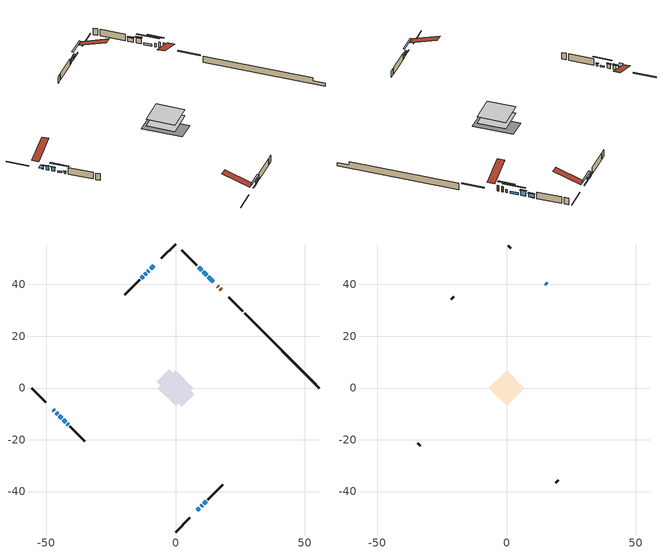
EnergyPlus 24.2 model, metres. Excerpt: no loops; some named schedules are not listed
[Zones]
conditioned space
 floor adiabatic (AdiabaticFloorConstruction): -6.77,0 0,6.77 6.77,0 0,-6.77 z1.37
 floor foundation (Slab1 construction): -7.23,2.43 -2.43,7.23 7.23,-2.43 2.43,-7.23 z-1.02
 wall outside (RimJoist1 construction): 0,-55.62 5.42,-50.2 / -55.62,0 -50.2,-5.42 / 0,55.62 -5.42,50.2 / 26.06,29.56 20.64,34.98 z1.37:1.67
 wall outside (AdiabaticWallConstruction 1): 17.59,38.03 17.24,38.38 / 16.59,39.03 16.24,39.38 z1.37:3.4
 wall outside (AdiabaticWallConstruction): -47.15,-8.47 -46.77,-8.85 z1.37:2.59; -46.12,-9.5 -45.47,-10.15 / -44.81,-10.81 -44.02,-11.6 / 10.15,45.47 8.89,46.73 z1.37:2.84; 14.55,41.07 12.68,42.94 / -41.78,-13.84 -41.49,-14.13 z1.37:2.08; -8.47,47.15 -9.62,46 / 8.47,-47.15 9.26,-46.36 / -43.37,-12.25 -42.43,-13.19 z1.37:1.88; 12.02,43.59 10.8,44.82 z1.37:3.4; -10.28,45.34 -10.67,44.95 / -12.52,43.1 -13.14,42.48 / 9.92,-45.7 10.31,-45.31 / 10.97,-44.65 11.8,-43.82 z1.37:2.39; -11.33,44.29 -11.87,43.75 z1.37:2.34
 wall outside (Wall1 construction): 12.45,-43.17 18.32,-37.29 / -40.83,-14.79 -34.96,-20.66 / -13.79,41.83 -19.66,35.95 / 8.23,47.39 2.36,53.26 z1.37:3.81
 wall foundation (FoundationWall1 construction): 26.72,28.9,-1.02 26.72,28.9,1.37 52.73,2.89,1.37 52.73,2.89,0.16 55.62,0,0.16 55.62,0,-1.02
 window (WindowConstruction 10): -47.15,-8.47 -46.77,-8.85 z1.37:2.59
 window (WindowConstruction 8): -46.11,-9.5 -45.47,-10.15 z1.37:2.84
 window (WindowConstruction 9): -44.81,-10.81 -44.02,-11.6 z1.37:2.84
 window (WindowConstruction 11): 14.55,41.07 12.68,42.94 z1.37:2.08
 window (WindowConstruction 12): -8.47,47.15 -9.62,46 z1.37:1.88
 window (WindowConstruction 13): 8.47,-47.15 9.26,-46.36 z1.37:1.88
 window (WindowConstruction 14): -43.37,-12.25 -42.43,-13.19 z1.37:1.88
 window (WindowConstruction): 12.02,43.59 10.8,44.82 z1.37:3.4
 window (WindowConstruction 1): 10.15,45.47 8.89,46.73 z1.37:2.84
 window (WindowConstruction 2): -10.28,45.34 -10.67,44.95 z1.37:2.38
 window (WindowConstruction 3): -11.33,44.29 -11.87,43.75 z1.37:2.34
 window (WindowConstruction 4): -12.52,43.09 -13.13,42.48 z1.37:2.38
 window (WindowConstruction 5): 9.92,-45.7 10.31,-45.31 z1.37:2.38
 window (WindowConstruction 6): 10.97,-44.65 11.79,-43.82 z1.37:2.38
 window (WindowConstruction 7): -41.78,-13.84 -41.49,-14.13 z1.37:2.08
 door (Door): 17.59,38.03 17.24,38.38 z1.37:3.4
 door (Door 1): 16.59,39.03 16.24,39.38 z1.37:3.4
 ceiling adiabatic (AdiabaticFloorConstruction): 0,-6.77 6.77,0 0,6.77 -6.77,0 z1.37
attic - vented
 floor to conditioned space (Floor1 construction Reversed): -6.77,0 0,6.77 6.77,0 0,-6.77 z3.81
 wall outside (AdiabaticWallConstruction): 15.58,40.04 15.2,40.41 z1.37:2.59
 wall outside (Wall2 construction): 18.98,-36.64 20.03,-35.59 / -34.3,-21.32 -33.26,-22.36 / -20.32,35.3 -21.37,34.25 / 1.7,53.92 0.66,54.96 z1.37:3.81
 window (WindowConstruction 15): 15.58,40.04 15.21,40.41 z1.37:2.59
 roof outside (Roof1 construction): 7.81,-47.81,3.81 1.22,-41.21,6.92 -0.52,-42.95,6.92 6.08,-49.54,3.81; -47.81,-7.81,3.81 -41.21,-1.22,6.92 -42.95,0.52,6.92 -49.54,-6.08,3.81; -7.81,47.81,3.81 -1.22,41.21,6.92 0.52,42.95,6.92 -6.08,49.54,3.81; 18.25,37.37,3.81 11.65,30.78,6.92 13.39,29.04,6.92 19.98,35.64,3.81
shading: 13.39,42.22 17.39,38.23 17.68,38.52 13.69,42.52 z5.15; -46.56,-9.06 -47.36,-8.26 -48.65,-9.55 -47.85,-10.35 z2.89; -45.33,-10.29 -46.26,-9.36 -46.55,-9.65 -45.62,-10.58 z3.04; -43.88,-11.74 -44.95,-10.67 -45.24,-10.96 -44.17,-12.03 z3.04; 10.87,44.75 16.36,39.26 16.65,39.55 11.16,45.04 z4.64; -11.43,44.19 -6.66,48.96 -6.95,49.25 -11.72,44.48 z4.44; 11.07,-44.55 6.66,-48.96 6.95,-49.25 11.36,-44.84 z4.44; -40.62,-15 -45.18,-10.44 -45.47,-10.73 -40.91,-15.29 z4.44; 10.66,44.96 12.17,43.45 12.46,43.74 10.95,45.25 z3.6; 8.75,46.87 10.29,45.33 10.58,45.62 9.04,47.16 z3.04; -10.81,44.8 -10.14,45.48 -10.43,45.77 -11.11,45.1 z2.59; -12.01,43.61 -11.19,44.43 -11.48,44.72 -12.3,43.9 z2.54; -13.28,42.34 -12.38,43.24 -12.67,43.53 -13.57,42.63 z2.59; 10.45,-45.16 9.78,-45.84 10.07,-46.13 10.75,-45.46 z2.59; 11.94,-43.68 10.83,-44.79 11.12,-45.08 12.23,-43.97 z2.59; -41.35,-14.27 -41.92,-13.7 -42.21,-13.99 -41.64,-14.56 z2.28
[Building]
Building 1: Terrain=Suburbs
[Site:Location]
Quebec Intl AP_QC: Latitude {deg}=46.8; Longitude {deg}=-71.38; Time Zone {hr}=-5; Elevation {m}=74; Keep Site Location Information=Yes
[Site:GroundTemperature:Shallow]
0.0108218, -2.24938, -2.43038, -1.3578, 2.94801, 7.23376, 10.9493, 13.303, 13.5029, 11.5886, 7.96783, 3.81355
[Site:WaterMainsTemperature]
Calculation Method=Schedule; Temperature Schedule=mains temperature schedule
[Material] Roughness=Rough; Thermal Absorptance=0.9
Name | Thickness {m} | Conductivity {W/m-K} | Density {kg/m3} | Specific Heat {J/kg-K} | Solar Absorptance | Visible Absorptance
asphalt or fiberglass shingles | 0.00635 | 0.162714 | 1121.4 | 1465.45 | 0.4 | 0.4
ceiling loosefill ins | 0.338667 | 0.0480833 | 16.02 | 1046.75 | 0.7 | 0.7
ceiling stud and cavity | 0.1397 | 0.164259 | 65.682 | 1177.47 | 0.7 | 0.7
concrete 4.0 in. | 0.1016 | 1.803125 | 2242.8 | 837.4 | 0.7 | 0.7
concrete 8.0 in. | 0.2032 | 1.803125 | 2242.8 | 837.4 | 0.7 | 0.7
door material | 0.04445 | 0.0451087 | 512.64 | 1214.23 | 0.7 | 0.7
exterior vertical ins | 0.0583794 | 0.029427 | 32.04 | 1214.23 | 0.7 | 0.7
floor covering | 0.0127 | 0.0433444 | 54.468 | 1339.84 | 0.6 | 0.6
floor rigid ins; wall rigid ins 1 | 0.512978 | 0.029427 | 32.04 | 1214.23 | 0.7 | 0.7
floor stud and cavity | 0.1397 | 1.75129 | 37.0049 | 1207.88 | 0.7 | 0.7
furniture material conditioned space 1 | 0.1524 | 0.115458 | 640.8 | 1214.23 | 0.6 | 0.6
gypsum board | 0.0127 | 0.160291 | 801 | 837.4 | 0.6 | 0.6
gypsum board 1 | 0.0127 | 0.160291 | 801 | 837.4 | 0.7 | 0.7
osb sheathing 0.5 in. | 0.0127 | 0.115458 | 512.64 | 1214.23 | 0.7 | 0.7
osb sheathing 0.75 in. | 0.01905 | 0.115458 | 512.64 | 1214.23 | 0.7 | 0.7
osb sheathing 2.0 in. | 0.0508 | 0.115458 | 512.64 | 1214.23 | 0.7 | 0.7
rim joist rigid ins; wall rigid ins | 0.051816 | 0.029427 | 32.04 | 1214.23 | 0.7 | 0.7
rim joist stud and cavity | 0.0508 | 0.0381321 | 125.044 | 1163.47 | 0.6 | 0.6
wall stud and cavity | 0.1397 | 0.198846 | 139.0536 | 1170.24 | 0.7 | 0.7
wall stud and cavity 1 | 0.0889 | 6.1454 | 50.32683 | 1063.81 | 0.6 | 0.6
wall stud and cavity 2 | 0.0889 | 0.380278 | 52.3479 | 1209.89 | 0.7 | 0.7
wall stud and cavity 3 | 0.0889 | 0.391764 | 83.0341 | 1211.67 | 0.7 | 0.7
wood siding | 0.0254 | 0.102417 | 544.68 | 1172.36 | 0.4 | 0.4
wood siding 1 | 0.00254 | 0.102417 | 544.68 | 1172.36 | 0.4 | 0.4
wood siding 2; wood siding 3; wood siding 4 | 0.0254 | 0.102417 | 544.68 | 1172.36 | 0.7 | 0.7
[WindowMaterial:SimpleGlazingSystem]
Name | U-Factor {W/m2-K} | Solar Heat Gain Coefficient
WindowMaterial | 2.97868 | 0.59
WindowMaterial 1 | 2.90827 | 0.64
WindowMaterial 10 | 3.003662 | 0.52
WindowMaterial 11 | 3.0542 | 0.42
WindowMaterial 12 | 3.03546 | 0.46
WindowMaterial 13 | 3.02808 | 0.47
WindowMaterial 2 | 3.000823 | 0.5
WindowMaterial 3 | 2.97584 | 0.54
WindowMaterial 4 | 2.96448 | 0.56
WindowMaterial 5 | 2.946882 | 0.58
WindowMaterial 6 | 3.04227 | 0.41
WindowMaterial 7 | 2.94461 | 0.59
WindowMaterial 8 | 2.99117 | 0.53
WindowMaterial 9 | 2.98152 | 0.61
[Construction]
AdiabaticFloorConstruction: floor stud and cavity, floor rigid ins, osb sheathing 0.75 in., floor covering
AdiabaticWallConstruction: wood siding 3, wall rigid ins 1, wall stud and cavity 2, gypsum board
AdiabaticWallConstruction 1: wood siding 4, wall rigid ins 1, wall stud and cavity 2, gypsum board
Door; Door 1: door material
Floor1 construction Reversed: gypsum board, ceiling stud and cavity, ceiling loosefill ins
FoundationWall1 construction: concrete 8.0 in., gypsum board 1
furniture construction conditioned space 1: furniture material conditioned space 1
PartitionWallConstruction: gypsum board, wall stud and cavity 3, gypsum board
RimJoist1 construction: wood siding 2, rim joist rigid ins, osb sheathing 2.0 in., rim joist stud and cavity
Roof1 construction: asphalt or fiberglass shingles
Slab1 construction: concrete 4.0 in.
Wall1 construction: wood siding, wall rigid ins, osb sheathing 0.5 in., wall stud and cavity, gypsum board
Wall2 construction: wood siding 1, wall stud and cavity 1
WindowConstruction: WindowMaterial
WindowConstruction 1: WindowMaterial 1
WindowConstruction 10; WindowConstruction 15: WindowMaterial 9
WindowConstruction 11: WindowMaterial 10
WindowConstruction 12: WindowMaterial 11
WindowConstruction 13: WindowMaterial 12
WindowConstruction 14: WindowMaterial 13
WindowConstruction 2; WindowConstruction 5: WindowMaterial 2
WindowConstruction 3: WindowMaterial 3
WindowConstruction 4: WindowMaterial 4
WindowConstruction 6: WindowMaterial 5
WindowConstruction 7: WindowMaterial 6
WindowConstruction 8: WindowMaterial 7
WindowConstruction 9: WindowMaterial 8
[Zone] Multiplier=1; Part of Total Floor Area=Yes
Name | Volume {m3}
attic - vented | 46.2356
conditioned space | 458.7
[Space]
Name | Zone | Volume {m3}
attic - vented 1 | attic - vented | 46.2356
conditioned space 1 | conditioned space | 458.7
[ZoneInfiltration:EffectiveLeakageArea]
infil attic - vented 1: Zone or Space=attic - vented 1; Schedule=Always On Discrete; Effective Air Leakage Area {cm2}=3383.63; Stack Coefficient=0.000385786; Wind Coefficient=1.32707e-05
[ZoneMixing]
whole house fan mix: Zone or Space=attic - vented; Schedule=Always On Continuous; Design Flow Rate Calculation Method=Flow/Zone; Design Flow Rate {m3/s}=0; Source Zone or Space=conditioned space
[SurfaceProperty:ExposedFoundationPerimeter]
Slab1: Exposed Perimeter Calculation Method=TotalExposedPerimeter; Total Exposed Perimeter {m}=40.875
[InternalMass] Zone or ZoneList=conditioned space; Space or SpaceList=conditioned space 1
Name | Construction | Surface Area {m2}
furniture mass conditioned space 1 | furniture construction conditioned space 1 | 73.6799
partition wall mass | PartitionWallConstruction | 184.2
[Lights]
interior lighting: Zone or ZoneList or Space or SpaceList=conditioned space 1; Schedule=interior lighting schedule; Design Level Calculation Method=LightingLevel; Lighting Level {W}=343.2; Return Air Fraction=0; Fraction Radiant=0.6; Fraction Visible=0.2; Fraction Replaceable=1
[People]
occupants: Zone or ZoneList or Space or SpaceList=conditioned space 1; Number of People Schedule=occupants schedule; Number of People Calculation Method=People; Number of People=3; Fraction Radiant=0.314171; Sensible Heat Fraction=0.56303; Activity Level Schedule=occupants activity schedule; Carbon Dioxide Generation Rate {m3/s-W}=0; Enable ASHRAE 55 Comfort Warnings=No; Mean Radiant Temperature Calculation Type=EnclosureAveraged
[ElectricEquipment] Zone or ZoneList or Space or SpaceList=conditioned space 1; Design Level Calculation Method=EquipmentLevel
Name | Schedule | Design Level {W} | Fraction Latent | Fraction Radiant | Fraction Lost
clothes dryer | clothes dryer schedule | 140.772 | 0.015 | 0.081 | 0.85
clothes washer | clothes washer schedule | 32.1985 | 0.03 | 0.162 | 0.7
cooking range | cooking range schedule | 215.147 | 0.08 | 0.432 | 0.2
dishwasher | dishwasher schedule | 66.8632 | 0.3 | 0.18 | 0.4
fridge | fridge schedule | 72.9452 | 0 | 0.6 | 0
mech vent house fan | mech vent house fan schedule | 19.9167 | 0 | 0 | 0.5
mech vent house fan cfis | mech vent house fan cfis schedule | 0 | 0 | 0 | 0
mech vent range fan 0 | mech vent range fan 0 schedule | 57 | 0 | 0 | 1
misc plug loads | misc plug loads schedule | 494.7 | 0.045 | 0.513 | 0.1
whole house fan | Always On Discrete | 0 | 0 | 0 | 1
[OtherEquipment] Zone or ZoneList or Space or SpaceList=conditioned space 1; Design Level Calculation Method=EquipmentLevel
Name | Fuel Type | Schedule | Design Level {W} | Fraction Latent | Fraction Radiant | Fraction Lost
clothes dryer 1 | Electricity | clothes dryer schedule | 0 | 0.015 | 0.081 | 0.85
cooking range 1 | Electricity | cooking range schedule | 0 | 0.08 | 0.432 | 0.2
general water use latent | None | general water use schedule | 62.594 | 1 | 0 | 0
general water use sensible | None | general water use schedule | -61.6891 | 0 | 0.6 | 0
mech vent house fan latent load | None | Always On Discrete | 0 | 1 | 0 | 0
mech vent house fan sensible load | None | Always On Discrete | 0 | 0 | 0 | 0
water heater energy adjustment1 | Electricity | Always On Discrete | 0.01 | 0 | 0 | 1
[ZoneInfiltration:DesignFlowRate] Zone or ZoneList or Space or SpaceList=conditioned space 1; Schedule=Always On Discrete; Design Flow Rate Calculation Method=Flow/Zone; Design Flow Rate {m3/s}=0
infil flow; natural vent flow; whole house fan flow
[ZoneControl:Thermostat]
conditioned space Thermostat: Zone or ZoneList=conditioned space; Control Type Schedule=conditioned space Thermostat Schedule; Control 1=conditioned space temperature setpoint; Temperature Difference Between Cutout And Setpoint {deltaC}=0
[ThermostatSetpoint:DualSetpoint]
conditioned space temperature setpoint: Heating Setpoint Temperature Schedule=heating setpoint; Cooling Setpoint Temperature Schedule=cooling setpoint
[Zone equipment]
conditioned space: electric baseboard
[Foundation:Kiva]
Foundation Kiva 1: Initial Indoor Air Temperature {C}=18; Wall Height Above Grade {m}=1.36998; Wall Depth Below Slab {m}=0.2032; Custom Block Material Name 1=exterior vertical ins; Custom Block Depth 1 {m}=2.39; Custom Block X Position 1 {m}=0.2159; Custom Block Z Position 1 {m}=0
[Foundation:Kiva:Settings]
Soil Conductivity {W/m-K}=0.849921; Soil Density {kg/m3}=1842.3; Soil Specific Heat {J/kg-K}=418.7; Ground Solar Absorptivity=0.9; Ground Thermal Absorptivity=0.9; Ground Surface Roughness {m}=0.03; Far-Field Width {m}=40; Deep-Ground Boundary Condition=ZeroFlux; Deep-Ground Depth {m}=40; Minimum Cell Dimension {m}=0.2; Maximum Cell Growth Coefficient=3; Simulation Timestep=Timestep
[Exterior:Lights]
exterior lighting: Schedule=exterior lighting schedule; Design Level {W}=75.6
[EnergyManagementSystem:Sensor] Output:Variable or Output:Meter Index Key=conditioned space
Name | Output:Variable or Output:Meter
conditioned_space_clg_unmet_s | Zone Cooling Setpoint Not Met Time
conditioned_space_htg_unmet_s | Zone Heating Setpoint Not Met Time
fridge_tin_s; tin_s; tin_s_1 | Zone Mean Air Temperature
tout_s | Zone Outdoor Air Drybulb Temperature
win_s | Zone Air Humidity Ratio
[Schedule:Constant]
Name | Hourly Value
Always On Continuous; mech vent house fan schedule; mech vent house fan cfis schedule; Always On Discrete | 1
occupants activity schedule | 117.228
fridge schedule | 0
[Schedule:Week:Daily]
interior lighting schedule Week Rule - Jan1-Jan27: interior lighting schedule day, interior lighting schedule day, interior lighting schedule day, interior lighting schedule day, interior lighting schedule day, interior lighting schedule day, interior lighting schedule day, interior lighting schedule default day, interior lighting schedule default day, interior lighting schedule default day, interior lighting schedule default day, interior lighting schedule default day
interior lighting schedule Week Rule - Jan28-Feb3: interior lighting schedule day, interior lighting schedule day, interior lighting schedule day, interior lighting schedule day, interior lighting schedule day 1, interior lighting schedule day 1, interior lighting schedule day 1, interior lighting schedule default day, interior lighting schedule default day, interior lighting schedule default day, interior lighting schedule default day, interior lighting schedule default day
interior lighting schedule Week Rule - Feb4-Feb24: interior lighting schedule day 1, interior lighting schedule day 1, interior lighting schedule day 1, interior lighting schedule day 1, interior lighting schedule day 1, interior lighting schedule day 1, interior lighting schedule day 1, interior lighting schedule default day, interior lighting schedule default day, interior lighting schedule default day, interior lighting schedule default day, interior lighting schedule default day
interior lighting schedule Week Rule - Feb25-Mar3: interior lighting schedule day 1, interior lighting schedule day 1, interior lighting schedule day 1, interior lighting schedule day 1, interior lighting schedule day 2, interior lighting schedule day 2, interior lighting schedule day 2, interior lighting schedule default day, interior lighting schedule default day, interior lighting schedule default day, interior lighting schedule default day, interior lighting schedule default day
interior lighting schedule Week Rule - Mar4-Mar31: interior lighting schedule day 2, interior lighting schedule day 2, interior lighting schedule day 2, interior lighting schedule day 2, interior lighting schedule day 2, interior lighting schedule day 2, interior lighting schedule day 2, interior lighting schedule default day, interior lighting schedule default day, interior lighting schedule default day, interior lighting schedule default day, interior lighting schedule default day
interior lighting schedule Week Rule - Apr1-Apr28: interior lighting schedule day 3, interior lighting schedule day 3, interior lighting schedule day 3, interior lighting schedule day 3, interior lighting schedule day 3, interior lighting schedule day 3, interior lighting schedule day 3, interior lighting schedule default day, interior lighting schedule default day, interior lighting schedule default day, interior lighting schedule default day, interior lighting schedule default day
interior lighting schedule Week Rule - Apr29-May5: interior lighting schedule day 3, interior lighting schedule day 3, interior lighting schedule day 4, interior lighting schedule day 4, interior lighting schedule day 4, interior lighting schedule day 4, interior lighting schedule day 4, interior lighting schedule default day, interior lighting schedule default day, interior lighting schedule default day, interior lighting schedule default day, interior lighting schedule default day
interior lighting schedule Week Rule - May6-May26: interior lighting schedule day 4, interior lighting schedule day 4, interior lighting schedule day 4, interior lighting schedule day 4, interior lighting schedule day 4, interior lighting schedule day 4, interior lighting schedule day 4, interior lighting schedule default day, interior lighting schedule default day, interior lighting schedule default day, interior lighting schedule default day, interior lighting schedule default day
interior lighting schedule Week Rule - May27-Jun2: interior lighting schedule day 4, interior lighting schedule day 4, interior lighting schedule day 4, interior lighting schedule day 4, interior lighting schedule day 4, interior lighting schedule day 5, interior lighting schedule day 5, interior lighting schedule default day, interior lighting schedule default day, interior lighting schedule default day, interior lighting schedule default day, interior lighting schedule default day
interior lighting schedule Week Rule - Jun3-Jun30: interior lighting schedule day 5, interior lighting schedule day 5, interior lighting schedule day 5, interior lighting schedule day 5, interior lighting schedule day 5, interior lighting schedule day 5, interior lighting schedule day 5, interior lighting schedule default day, interior lighting schedule default day, interior lighting schedule default day, interior lighting schedule default day, interior lighting schedule default day
interior lighting schedule Week Rule - Jul1-Jul28: interior lighting schedule day 6, interior lighting schedule day 6, interior lighting schedule day 6, interior lighting schedule day 6, interior lighting schedule day 6, interior lighting schedule day 6, interior lighting schedule day 6, interior lighting schedule default day, interior lighting schedule default day, interior lighting schedule default day, interior lighting schedule default day, interior lighting schedule default day
interior lighting schedule Week Rule - Jul29-Aug4: interior lighting schedule day 6, interior lighting schedule day 6, interior lighting schedule day 6, interior lighting schedule day 7, interior lighting schedule day 7, interior lighting schedule day 7, interior lighting schedule day 7, interior lighting schedule default day, interior lighting schedule default day, interior lighting schedule default day, interior lighting schedule default day, interior lighting schedule default day
interior lighting schedule Week Rule - Aug5-Aug25: interior lighting schedule day 7, interior lighting schedule day 7, interior lighting schedule day 7, interior lighting schedule day 7, interior lighting schedule day 7, interior lighting schedule day 7, interior lighting schedule day 7, interior lighting schedule default day, interior lighting schedule default day, interior lighting schedule default day, interior lighting schedule default day, interior lighting schedule default day
interior lighting schedule Week Rule - Aug26-Sep1: interior lighting schedule day 7, interior lighting schedule day 7, interior lighting schedule day 7, interior lighting schedule day 7, interior lighting schedule day 7, interior lighting schedule day 7, interior lighting schedule day 8, interior lighting schedule default day, interior lighting schedule default day, interior lighting schedule default day, interior lighting schedule default day, interior lighting schedule default day
interior lighting schedule Week Rule - Sep2-Sep29: interior lighting schedule day 8, interior lighting schedule day 8, interior lighting schedule day 8, interior lighting schedule day 8, interior lighting schedule day 8, interior lighting schedule day 8, interior lighting schedule day 8, interior lighting schedule default day, interior lighting schedule default day, interior lighting schedule default day, interior lighting schedule default day, interior lighting schedule default day
interior lighting schedule Week Rule - Sep30-Oct6: interior lighting schedule day 8, interior lighting schedule day 9, interior lighting schedule day 9, interior lighting schedule day 9, interior lighting schedule day 9, interior lighting schedule day 9, interior lighting schedule day 9, interior lighting schedule default day, interior lighting schedule default day, interior lighting schedule default day, interior lighting schedule default day, interior lighting schedule default day
interior lighting schedule Week Rule - Oct7-Oct27: interior lighting schedule day 9, interior lighting schedule day 9, interior lighting schedule day 9, interior lighting schedule day 9, interior lighting schedule day 9, interior lighting schedule day 9, interior lighting schedule day 9, interior lighting schedule default day, interior lighting schedule default day, interior lighting schedule default day, interior lighting schedule default day, interior lighting schedule default day
interior lighting schedule Week Rule - Oct28-Nov3: interior lighting schedule day 9, interior lighting schedule day 9, interior lighting schedule day 9, interior lighting schedule day 9, interior lighting schedule day 10, interior lighting schedule day 10, interior lighting schedule day 10, interior lighting schedule default day, interior lighting schedule default day, interior lighting schedule default day, interior lighting schedule default day, interior lighting schedule default day
interior lighting schedule Week Rule - Nov4-Nov24: interior lighting schedule day 10, interior lighting schedule day 10, interior lighting schedule day 10, interior lighting schedule day 10, interior lighting schedule day 10, interior lighting schedule day 10, interior lighting schedule day 10, interior lighting schedule default day, interior lighting schedule default day, interior lighting schedule default day, interior lighting schedule default day, interior lighting schedule default day
interior lighting schedule Week Rule - Nov25-Dec1: interior lighting schedule day 10, interior lighting schedule day 10, interior lighting schedule day 10, interior lighting schedule day 10, interior lighting schedule day 10, interior lighting schedule day 10, interior lighting schedule day 11, interior lighting schedule default day, interior lighting schedule default day, interior lighting schedule default day, interior lighting schedule default day, interior lighting schedule default day
interior lighting schedule Week Rule - Dec2-Dec31: interior lighting schedule day 11, interior lighting schedule day 11, interior lighting schedule day 11, interior lighting schedule day 11, interior lighting schedule day 11, interior lighting schedule day 11, interior lighting schedule day 11, interior lighting schedule default day, interior lighting schedule default day, interior lighting schedule default day, interior lighting schedule default day, interior lighting schedule default day
occupants schedule Week Rule - Jan1-Dec31: occupants schedule day, occupants schedule day, occupants schedule day, occupants schedule day, occupants schedule day, occupants schedule day, occupants schedule day, occupants schedule default day, occupants schedule default day, occupants schedule default day, occupants schedule default day, occupants schedule default day
clothes dryer schedule Week Rule - Jan1-Dec31: clothes dryer schedule day, clothes dryer schedule day, clothes dryer schedule day, clothes dryer schedule day, clothes dryer schedule day, clothes dryer schedule day, clothes dryer schedule day, clothes dryer schedule default day, clothes dryer schedule default day, clothes dryer schedule default day, clothes dryer schedule default day, clothes dryer schedule default day
clothes washer schedule Week Rule - Jan1-Dec31: clothes washer schedule day, clothes washer schedule day, clothes washer schedule day, clothes washer schedule day, clothes washer schedule day, clothes washer schedule day, clothes washer schedule day, clothes washer schedule default day, clothes washer schedule default day, clothes washer schedule default day, clothes washer schedule default day, clothes washer schedule default day
cooking range schedule Week Rule - Jan1-Dec31: cooking range schedule day, cooking range schedule day, cooking range schedule day, cooking range schedule day, cooking range schedule day, cooking range schedule day, cooking range schedule day, cooking range schedule default day, cooking range schedule default day, cooking range schedule default day, cooking range schedule default day, cooking range schedule default day
dishwasher schedule Week Rule - Jan1-Dec31: dishwasher schedule day, dishwasher schedule day, dishwasher schedule day, dishwasher schedule day, dishwasher schedule day, dishwasher schedule day, dishwasher schedule day, dishwasher schedule default day, dishwasher schedule default day, dishwasher schedule default day, dishwasher schedule default day, dishwasher schedule default day
mech vent range fan 0 schedule Week Rule - Jan1-Dec31: mech vent range fan 0 schedule day, mech vent range fan 0 schedule day, mech vent range fan 0 schedule day, mech vent range fan 0 schedule day, mech vent range fan 0 schedule day, mech vent range fan 0 schedule day, mech vent range fan 0 schedule day, mech vent range fan 0 schedule default day, mech vent range fan 0 schedule default day, mech vent range fan 0 schedule default day, mech vent range fan 0 schedule default day, mech vent range fan 0 schedule default day
misc plug loads schedule Week Rule - Jan1-Dec31: misc plug loads schedule day, misc plug loads schedule day, misc plug loads schedule day, misc plug loads schedule day, misc plug loads schedule day, misc plug loads schedule day, misc plug loads schedule day, misc plug loads schedule default day, misc plug loads schedule default day, misc plug loads schedule default day, misc plug loads schedule default day, misc plug loads schedule default day
general water use schedule Week Rule - Jan1-Dec31: general water use schedule day, general water use schedule day, general water use schedule day, general water use schedule day, general water use schedule day, general water use schedule day, general water use schedule day, general water use schedule default day, general water use schedule default day, general water use schedule default day, general water use schedule default day, general water use schedule default day
exterior lighting schedule Week Rule - Jan1-Jan27: exterior lighting schedule day, exterior lighting schedule day, exterior lighting schedule day, exterior lighting schedule day, exterior lighting schedule day, exterior lighting schedule day, exterior lighting schedule day, exterior lighting schedule default day, exterior lighting schedule default day, exterior lighting schedule default day, exterior lighting schedule default day, exterior lighting schedule default day
exterior lighting schedule Week Rule - Jan28-Feb3: exterior lighting schedule day, exterior lighting schedule day, exterior lighting schedule day, exterior lighting schedule day, exterior lighting schedule day 1, exterior lighting schedule day 1, exterior lighting schedule day 1, exterior lighting schedule default day, exterior lighting schedule default day, exterior lighting schedule default day, exterior lighting schedule default day, exterior lighting schedule default day
exterior lighting schedule Week Rule - Feb4-Feb24: exterior lighting schedule day 1, exterior lighting schedule day 1, exterior lighting schedule day 1, exterior lighting schedule day 1, exterior lighting schedule day 1, exterior lighting schedule day 1, exterior lighting schedule day 1, exterior lighting schedule default day, exterior lighting schedule default day, exterior lighting schedule default day, exterior lighting schedule default day, exterior lighting schedule default day
exterior lighting schedule Week Rule - Feb25-Mar3: exterior lighting schedule day 1, exterior lighting schedule day 1, exterior lighting schedule day 1, exterior lighting schedule day 1, exterior lighting schedule day 2, exterior lighting schedule day 2, exterior lighting schedule day 2, exterior lighting schedule default day, exterior lighting schedule default day, exterior lighting schedule default day, exterior lighting schedule default day, exterior lighting schedule default day
exterior lighting schedule Week Rule - Mar4-Mar31: exterior lighting schedule day 2, exterior lighting schedule day 2, exterior lighting schedule day 2, exterior lighting schedule day 2, exterior lighting schedule day 2, exterior lighting schedule day 2, exterior lighting schedule day 2, exterior lighting schedule default day, exterior lighting schedule default day, exterior lighting schedule default day, exterior lighting schedule default day, exterior lighting schedule default day
exterior lighting schedule Week Rule - Apr1-Apr28: exterior lighting schedule day 3, exterior lighting schedule day 3, exterior lighting schedule day 3, exterior lighting schedule day 3, exterior lighting schedule day 3, exterior lighting schedule day 3, exterior lighting schedule day 3, exterior lighting schedule default day, exterior lighting schedule default day, exterior lighting schedule default day, exterior lighting schedule default day, exterior lighting schedule default day
exterior lighting schedule Week Rule - Apr29-May5: exterior lighting schedule day 3, exterior lighting schedule day 3, exterior lighting schedule day 4, exterior lighting schedule day 4, exterior lighting schedule day 4, exterior lighting schedule day 4, exterior lighting schedule day 4, exterior lighting schedule default day, exterior lighting schedule default day, exterior lighting schedule default day, exterior lighting schedule default day, exterior lighting schedule default day
exterior lighting schedule Week Rule - May6-May26: exterior lighting schedule day 4, exterior lighting schedule day 4, exterior lighting schedule day 4, exterior lighting schedule day 4, exterior lighting schedule day 4, exterior lighting schedule day 4, exterior lighting schedule day 4, exterior lighting schedule default day, exterior lighting schedule default day, exterior lighting schedule default day, exterior lighting schedule default day, exterior lighting schedule default day
exterior lighting schedule Week Rule - May27-Jun2: exterior lighting schedule day 4, exterior lighting schedule day 4, exterior lighting schedule day 4, exterior lighting schedule day 4, exterior lighting schedule day 4, exterior lighting schedule day 5, exterior lighting schedule day 5, exterior lighting schedule default day, exterior lighting schedule default day, exterior lighting schedule default day, exterior lighting schedule default day, exterior lighting schedule default day
exterior lighting schedule Week Rule - Jun3-Jun30: exterior lighting schedule day 5, exterior lighting schedule day 5, exterior lighting schedule day 5, exterior lighting schedule day 5, exterior lighting schedule day 5, exterior lighting schedule day 5, exterior lighting schedule day 5, exterior lighting schedule default day, exterior lighting schedule default day, exterior lighting schedule default day, exterior lighting schedule default day, exterior lighting schedule default day
exterior lighting schedule Week Rule - Jul1-Jul28: exterior lighting schedule day 6, exterior lighting schedule day 6, exterior lighting schedule day 6, exterior lighting schedule day 6, exterior lighting schedule day 6, exterior lighting schedule day 6, exterior lighting schedule day 6, exterior lighting schedule default day, exterior lighting schedule default day, exterior lighting schedule default day, exterior lighting schedule default day, exterior lighting schedule default day
exterior lighting schedule Week Rule - Jul29-Aug4: exterior lighting schedule day 6, exterior lighting schedule day 6, exterior lighting schedule day 6, exterior lighting schedule day 7, exterior lighting schedule day 7, exterior lighting schedule day 7, exterior lighting schedule day 7, exterior lighting schedule default day, exterior lighting schedule default day, exterior lighting schedule default day, exterior lighting schedule default day, exterior lighting schedule default day
exterior lighting schedule Week Rule - Aug5-Aug25: exterior lighting schedule day 7, exterior lighting schedule day 7, exterior lighting schedule day 7, exterior lighting schedule day 7, exterior lighting schedule day 7, exterior lighting schedule day 7, exterior lighting schedule day 7, exterior lighting schedule default day, exterior lighting schedule default day, exterior lighting schedule default day, exterior lighting schedule default day, exterior lighting schedule default day
exterior lighting schedule Week Rule - Aug26-Sep1: exterior lighting schedule day 7, exterior lighting schedule day 7, exterior lighting schedule day 7, exterior lighting schedule day 7, exterior lighting schedule day 7, exterior lighting schedule day 7, exterior lighting schedule day 8, exterior lighting schedule default day, exterior lighting schedule default day, exterior lighting schedule default day, exterior lighting schedule default day, exterior lighting schedule default day
exterior lighting schedule Week Rule - Sep2-Sep29: exterior lighting schedule day 8, exterior lighting schedule day 8, exterior lighting schedule day 8, exterior lighting schedule day 8, exterior lighting schedule day 8, exterior lighting schedule day 8, exterior lighting schedule day 8, exterior lighting schedule default day, exterior lighting schedule default day, exterior lighting schedule default day, exterior lighting schedule default day, exterior lighting schedule default day
[Schedule:Year]
interior lighting schedule: interior lighting schedule Week Rule - Jan1-Jan27, 1, 1, 1, 27, interior lighting schedule Week Rule - Jan28-Feb3, 1, 28, 2, 3, interior lighting schedule Week Rule - Feb4-Feb24, 2, 4, 2, 24, interior lighting schedule Week Rule - Feb25-Mar3, 2, 25, 3, 3, interior lighting schedule Week Rule - Mar4-Mar31, 3, 4, 3, 31, interior lighting schedule Week Rule - Apr1-Apr28, 4, 1, 4, 28, interior lighting schedule Week Rule - Apr29-May5, 4, 29, 5, 5, interior lighting schedule Week Rule - May6-May26, 5, 6, 5, 26, interior lighting schedule Week Rule - May27-Jun2, 5, 27, 6, 2, interior lighting schedule Week Rule - Jun3-Jun30, 6, 3, 6, 30, interior lighting schedule Week Rule - Jul1-Jul28, 7, 1, 7, 28, interior lighting schedule Week Rule - Jul29-Aug4, 7, 29, 8, 4, interior lighting schedule Week Rule - Aug5-Aug25, 8, 5, 8, 25, interior lighting schedule Week Rule - Aug26-Sep1, 8, 26, 9, 1, interior lighting schedule Week Rule - Sep2-Sep29, 9, 2, 9, 29, interior lighting schedule Week Rule - Sep30-Oct6, 9, 30, 10, 6, interior lighting schedule Week Rule - Oct7-Oct27, 10, 7, 10, 27, interior lighting schedule Week Rule - Oct28-Nov3, 10, 28, 11, 3, interior lighting schedule Week Rule - Nov4-Nov24, 11, 4, 11, 24, interior lighting schedule Week Rule - Nov25-Dec1, 11, 25, 12, 1, interior lighting schedule Week Rule - Dec2-Dec31, 12, 2, 12, 31
occupants schedule: occupants schedule Week Rule - Jan1-Dec31, 1, 1, 12, 31
clothes dryer schedule: clothes dryer schedule Week Rule - Jan1-Dec31, 1, 1, 12, 31
clothes washer schedule: clothes washer schedule Week Rule - Jan1-Dec31, 1, 1, 12, 31
cooking range schedule: cooking range schedule Week Rule - Jan1-Dec31, 1, 1, 12, 31
dishwasher schedule: dishwasher schedule Week Rule - Jan1-Dec31, 1, 1, 12, 31
mech vent range fan 0 schedule: mech vent range fan 0 schedule Week Rule - Jan1-Dec31, 1, 1, 12, 31
misc plug loads schedule: misc plug loads schedule Week Rule - Jan1-Dec31, 1, 1, 12, 31
general water use schedule: general water use schedule Week Rule - Jan1-Dec31, 1, 1, 12, 31
exterior lighting schedule: exterior lighting schedule Week Rule - Jan1-Jan27, 1, 1, 1, 27, exterior lighting schedule Week Rule - Jan28-Feb3, 1, 28, 2, 3, exterior lighting schedule Week Rule - Feb4-Feb24, 2, 4, 2, 24, exterior lighting schedule Week Rule - Feb25-Mar3, 2, 25, 3, 3, exterior lighting schedule Week Rule - Mar4-Mar31, 3, 4, 3, 31, exterior lighting schedule Week Rule - Apr1-Apr28, 4, 1, 4, 28, exterior lighting schedule Week Rule - Apr29-May5, 4, 29, 5, 5, exterior lighting schedule Week Rule - May6-May26, 5, 6, 5, 26, exterior lighting schedule Week Rule - May27-Jun2, 5, 27, 6, 2, exterior lighting schedule Week Rule - Jun3-Jun30, 6, 3, 6, 30, exterior lighting schedule Week Rule - Jul1-Jul28, 7, 1, 7, 28, exterior lighting schedule Week Rule - Jul29-Aug4, 7, 29, 8, 4, exterior lighting schedule Week Rule - Aug5-Aug25, 8, 5, 8, 25, exterior lighting schedule Week Rule - Aug26-Sep1, 8, 26, 9, 1, exterior lighting schedule Week Rule - Sep2-Sep29, 9, 2, 9, 29, exterior lighting schedule Week Rule - Sep30-Oct6, 9, 30, 10, 6, exterior lighting schedule Week Rule - Oct7-Oct27, 10, 7, 10, 27, exterior lighting schedule Week Rule - Oct28-Nov3, 10, 28, 11, 3, exterior lighting schedule Week Rule - Nov4-Nov24, 11, 4, 11, 24, exterior lighting schedule Week Rule - Nov25-Dec1, 11, 25, 12, 1, exterior lighting schedule Week Rule - Dec2-Dec31, 12, 2, 12, 31
[Schedule:Compact]
conditioned space Thermostat Schedule: Through: 12/31, For: AllDays, Until: 24:00, 4
mains temperature schedule: Through: 01/01, For: AllDays, Until: 24:00, 5.175, Through: 01/02, For: AllDays, Until: 24:00, 5.10167, Through: 01/03, For: AllDays, Until: 24:00, 5.02889, Through: 01/04, For: AllDays, Until: 24:00, 4.95778, Through: 01/05, For: AllDays, Until: 24:00, 4.88778, Through: 01/06, For: AllDays, Until: 24:00, 4.81833, Through: 01/07, For: AllDays, Until: 24:00, 4.75056, Through: 01/08, For: AllDays, Until: 24:00, 4.68389, Through: 01/09, For: AllDays, Until: 24:00, 4.61833, Through: 01/10, For: AllDays, Until: 24:00, 4.55389, Through: 01/11, For: AllDays, Until: 24:00, 4.49056, Through: 01/12, For: AllDays, Until: 24:00, 4.42889, Through: 01/13, For: AllDays, Until: 24:00, 4.36778, Through: 01/14, For: AllDays, Until: 24:00, 4.30889, Through: 01/15, For: AllDays, Until: 24:00, 4.25056, Through: 01/16, For: AllDays, Until: 24:00, 4.19389, Through: 01/17, For: AllDays, Until: 24:00, 4.13833, Through: 01/18, For: AllDays, Until: 24:00, 4.08444, Through: 01/19, For: AllDays, Until: 24:00, 4.03167, Through: 01/20, For: AllDays, Until: 24:00, 3.98056, Through: 01/21, For: AllDays, Until: 24:00, 3.93056, Through: 01/22, For: AllDays, Until: 24:00, 3.88222, Through: 01/23, For: AllDays, Until: 24:00, 3.835, Through: 01/24, For: AllDays, Until: 24:00, 3.78944, Through: 01/25, For: AllDays, Until: 24:00, 3.74556, Through: 01/26, For: AllDays, Until: 24:00, 3.70278, Through: 01/27, For: AllDays, Until: 24:00, 3.66167, Through: 01/28, For: AllDays, Until: 24:00, 3.62167, Through: 01/29, For: AllDays, Until: 24:00, 3.58389, Through: 01/30, For: AllDays, Until: 24:00, 3.54722, Through: 01/31, For: AllDays, Until: 24:00, 3.51167, Through: 02/01, For: AllDays, Until: 24:00, 3.47833, Through: 02/02, For: AllDays, Until: 24:00, 3.44611, Through: 02/03, For: AllDays, Until: 24:00, 3.41556, Through: 02/04, For: AllDays, Until: 24:00, 3.38667, Through: 02/05, For: AllDays, Until: 24:00, 3.35944, Through: 02/06, For: AllDays, Until: 24:00, 3.33389, Through: 02/07, For: AllDays, Until: 24:00, 3.30944, Through: 02/08, For: AllDays, Until: 24:00, 3.28667, Through: 02/09, For: AllDays, Until: 24:00, 3.26611, Through: 02/10, For: AllDays, Until: 24:00, 3.24667, Through: 02/11, For: AllDays, Until: 24:00, 3.22889, Through: 02/12, For: AllDays, Until: 24:00, 3.21278, Through: 02/13, For: AllDays, Until: 24:00, 3.19833, Through: 02/14, For: AllDays, Until: 24:00, 3.18556, Through: 02/15, For: AllDays, Until: 24:00, 3.17389, Through: 02/16, For: AllDays, Until: 24:00, 3.16444, Through: 02/17, For: AllDays, Until: 24:00, 3.15667, Through: 02/18, For: AllDays, Until: 24:00, 3.15056, Through: 02/19, For: AllDays, Until: 24:00, 3.14556, Through: 02/20, For: AllDays, Until: 24:00, 3.14278, Through: 02/21, For: AllDays, Until: 24:00, 3.14111, Through: 02/22, For: AllDays, Until: 24:00, 3.14167, Through: 02/23, For: AllDays, Until: 24:00, 3.14333, Through: 02/24, For: AllDays, Until: 24:00, 3.14722, Through: 02/25, For: AllDays, Until: 24:00, 3.15222, Through: 02/26, For: AllDays, Until: 24:00, 3.15944, Through: 02/27, For: AllDays, Until: 24:00, 3.16778, Through: 02/28, For: AllDays, Until: 24:00, 3.17778, Through: 03/01, For: AllDays, Until: 24:00, 3.18944, Through: 03/02, For: AllDays, Until: 24:00, 3.20333, Through: 03/03, For: AllDays, Until: 24:00, 3.21833, Through: 03/04, For: AllDays, Until: 24:00, 3.235, Through: 03/05, For: AllDays, Until: 24:00, 3.25333, Through: 03/06, For: AllDays, Until: 24:00, 3.27333, Through: 03/07, For: AllDays, Until: 24:00, 3.29444, Through: 03/08, For: AllDays, Until: 24:00, 3.31778, Through: 03/09, For: AllDays, Until: 24:00, 3.34222, Through: 03/10, For: AllDays, Until: 24:00, 3.36889, Through: 03/11, For: AllDays, Until: 24:00, 3.39667, Through: 03/12, For: AllDays, Until: 24:00, 3.42611, Through: 03/13, For: AllDays, Until: 24:00, 3.45722, Through: 03/14, For: AllDays, Until: 24:00, 3.49, Through: 03/15, For: AllDays, Until: 24:00, 3.52389, Through: 03/16, For: AllDays, Until: 24:00, 3.55944, Through: 03/17, For: AllDays, Until: 24:00, 3.59667, Through: 03/18, For: AllDays, Until: 24:00, 3.63556, Through: 03/19, For: AllDays, Until: 24:00, 3.67556, Through: 03/20, For: AllDays, Until: 24:00, 3.71722, Through: 03/21, For: AllDays, Until: 24:00, 3.76056, Through: 03/22, For: AllDays, Until: 24:00, 3.80556, Through: 03/23, For: AllDays, Until: 24:00, 3.85111, Through: 03/24, For: AllDays, Until: 24:00, 3.89889, Through: 03/25, For: AllDays, Until: 24:00, 3.94778, Through: 03/26, For: AllDays, Until: 24:00, 3.99833, Through: 03/27, For: AllDays, Until: 24:00, 4.05, Through: 03/28, For: AllDays, Until: 24:00, 4.10333, Through: 03/29, For: AllDays, Until: 24:00, 4.15778, Through: 03/30, For: AllDays, Until: 24:00, 4.21333, Through: 03/31, For: AllDays, Until: 24:00, 4.27056, Through: 04/01, For: AllDays, Until: 24:00, 4.32944, Through: 04/02, For: AllDays, Until: 24:00, 4.38889, Through: 04/03, For: AllDays, Until: 24:00, 4.45, Through: 04/04, For: AllDays, Until: 24:00, 4.51222, Through: 04/05, For: AllDays, Until: 24:00, 4.57611, Through: 04/06, For: AllDays, Until: 24:00, 4.64056, Through: 04/07, For: AllDays, Until: 24:00, 4.70667, Through: 04/08, For: AllDays, Until: 24:00, 4.77389, Through: 04/09, For: AllDays, Until: 24:00, 4.84222, Through: 04/10, For: AllDays, Until: 24:00, 4.91167, Through: 04/11, For: AllDays, Until: 24:00, 4.98278, Through: 04/12, For: AllDays, Until: 24:00, 5.05444, Through: 04/13, For: AllDays, Until: 24:00, 5.12722, Through: 04/14, For: AllDays, Until: 24:00, 5.20111, Through: 04/15, For: AllDays, Until: 24:00, 5.27611, Through: 04/16, For: AllDays, Until: 24:00, 5.35167, Through: 04/17, For: AllDays, Until: 24:00, 5.42889, Through: 04/18, For: AllDays, Until: 24:00, 5.50667, Through: 04/19, For: AllDays, Until: 24:00, 5.58556, Through: 04/20, For: AllDays, Until: 24:00, 5.665, Through: 04/21, For: AllDays, Until: 24:00, 5.74611, Through: 04/22, For: AllDays, Until: 24:00, 5.82722, Through: 04/23, For: AllDays, Until: 24:00, 5.91, Through: 04/24, For: AllDays, Until: 24:00, 5.99278, Through: 04/25, For: AllDays, Until: 24:00, 6.07722, Through: 04/26, For: AllDays, Until: 24:00, 6.16167, Through: 04/27, For: AllDays, Until: 24:00, 6.24722, Through: 04/28, For: AllDays, Until: 24:00, 6.33389, Through: 04/29, For: AllDays, Until: 24:00, 6.42056, Through: 04/30, For: AllDays, Until: 24:00, 6.50833, Through: 05/01, For: AllDays, Until: 24:00, 6.59667, Through: 05/02, For: AllDays, Until: 24:00, 6.68556, Through: 05/03, For: AllDays, Until: 24:00, 6.775, Through: 05/04, For: AllDays, Until: 24:00, 6.86556, Through: 05/05, For: AllDays, Until: 24:00, 6.95611, Through: 05/06, For: AllDays, Until: 24:00, 7.04722, Through: 05/07, For: AllDays, Until: 24:00, 7.13889, Through: 05/08, For: AllDays, Until: 24:00, 7.23111, Through: 05/09, For: AllDays, Until: 24:00, 7.32333, Through: 05/10, For: AllDays, Until: 24:00, 7.41667, Through: 05/11, For: AllDays, Until: 24:00, 7.51, Through: 05/12, For: AllDays, Until: 24:00, 7.60389, Through: 05/13, For: AllDays, Until: 24:00, 7.69778, Through: 05/14, For: AllDays, Until: 24:00, 7.79222, Through: 05/15, For: AllDays, Until: 24:00, 7.88667, Through: 05/16, For: AllDays, Until: 24:00, 7.98167, Through: 05/17, For: AllDays, Until: 24:00, 8.07667, Through: 05/18, For: AllDays, Until: 24:00, 8.17167, Through: 05/19, For: AllDays, Until: 24:00, 8.26722, Through: 05/20, For: AllDays, Until: 24:00, 8.36278, Through: 05/21, For: AllDays, Until: 24:00, 8.45833, Through: 05/22, For: AllDays, Until: 24:00, 8.55444, Through: 05/23, For: AllDays, Until: 24:00, 8.65, Through: 05/24, For: AllDays, Until: 24:00, 8.74611, Through: 05/25, For: AllDays, Until: 24:00, 8.84167, Through: 05/26, For: AllDays, Until: 24:00, 8.93722, Through: 05/27, For: AllDays, Until: 24:00, 9.03333, Through: 05/28, For: AllDays, Until: 24:00, 9.12889, Through: 05/29, For: AllDays, Until: 24:00, 9.22389, Through: 05/30, For: AllDays, Until: 24:00, 9.31944, Through: 05/31, For: AllDays, Until: 24:00, 9.41444, Through: 06/01, For: AllDays, Until: 24:00, 9.50944, Through: 06/02, For: AllDays, Until: 24:00, 9.60389, Through: 06/03, For: AllDays, Until: 24:00, 9.69833, Through: 06/04, For: AllDays, Until: 24:00, 9.79278, Through: 06/05, For: AllDays, Until: 24:00, 9.88667, Through: 06/06, For: AllDays, Until: 24:00, 9.98, Through: 06/07, For: AllDays, Until: 24:00, 10.0728, Through: 06/08, For: AllDays, Until: 24:00, 10.1656, Through: 06/09, For: AllDays, Until: 24:00, 10.2578, Through: 06/10, For: AllDays, Until: 24:00, 10.3494, Through: 06/11, For: AllDays, Until: 24:00, 10.4411, Through: 06/12, For: AllDays, Until: 24:00, 10.5317, Through: 06/13, For: AllDays, Until: 24:00, 10.6222, Through: 06/14, For: AllDays, Until: 24:00, 10.7117, Through: 06/15, For: AllDays, Until: 24:00, 10.8006, Through: 06/16, For: AllDays, Until: 24:00, 10.8889, Through: 06/17, For: AllDays, Until: 24:00, 10.9772, Through: 06/18, For: AllDays, Until: 24:00, 11.0639, Through: 06/19, For: AllDays, Until: 24:00, 11.1506, Through: 06/20, For: AllDays, Until: 24:00, 11.2361, Through: 06/21, For: AllDays, Until: 24:00, 11.3211, Through: 06/22, For: AllDays, Until: 24:00, 11.4056, Through: 06/23, For: AllDays, Until: 24:00, 11.4889, Through: 06/24, For: AllDays, Until: 24:00, 11.5711, Through: 06/25, For: AllDays, Until: 24:00, 11.6533, Through: 06/26, For: AllDays, Until: 24:00, 11.7339, Through: 06/27, For: AllDays, Until: 24:00, 11.8139, Through: 06/28, For: AllDays, Until: 24:00, 11.8928, Through: 06/29, For: AllDays, Until: 24:00, 11.9711, Through: 06/30, For: AllDays, Until: 24:00, 12.0483, Through: 07/01, For: AllDays, Until: 24:00, 12.1244, Through: 07/02, For: AllDays, Until: 24:00, 12.1994, Through: 07/03, For: AllDays, Until: 24:00, 12.2733, Through: 07/04, For: AllDays, Until: 24:00, 12.3467, Through: 07/05, For: AllDays, Until: 24:00, 12.4183, Through: 07/06, For: AllDays, Until: 24:00, 12.4894, Through: 07/07, For: AllDays, Until: 24:00, 12.5589, Through: 07/08, For: AllDays, Until: 24:00, 12.6278, Through: 07/09, For: AllDays, Until: 24:00, 12.695, Through: 07/10, For: AllDays, Until: 24:00, 12.7617, Through: 07/11, For: AllDays, Until: 24:00, 12.8267, Through: 07/12, For: AllDays, Until: 24:00, 12.8906, Through: 07/13, For: AllDays, Until: 24:00, 12.9528, Through: 07/14, For: AllDays, Until: 24:00, 13.0144, Through: 07/15, For: AllDays, Until: 24:00, 13.0744, Through: 07/16, For: AllDays, Until: 24:00, 13.1333, Through: 07/17, For: AllDays, Until: 24:00, 13.1906, Through: 07/18, For: AllDays, Until: 24:00, 13.2467, Through: 07/19, For: AllDays, Until: 24:00, 13.3017, Through: 07/20, For: AllDays, Until: 24:00, 13.355, Through: 07/21, For: AllDays, Until: 24:00, 13.4072, Through: 07/22, For: AllDays, Until: 24:00, 13.4578, Through: 07/23, For: AllDays, Until: 24:00, 13.5067, Through: 07/24, For: AllDays, Until: 24:00, 13.5544, Through: 07/25, For: AllDays, Until: 24:00, 13.6011, Through: 07/26, For: AllDays, Until: 24:00, 13.6461, Through: 07/27, For: AllDays, Until: 24:00, 13.6894, Through: 07/28, For: AllDays, Until: 24:00, 13.7317, Through: 07/29, For: AllDays, Until: 24:00, 13.7722, Through: 07/30, For: AllDays, Until: 24:00, 13.8111, Through: 07/31, For: AllDays, Until: 24:00, 13.8489, Through: 08/01, For: AllDays, Until: 24:00, 13.8844, Through: 08/02, For: AllDays, Until: 24:00, 13.9189, Through: 08/03, For: AllDays, Until: 24:00, 13.9522, Through: 08/04, For: AllDays, Until: 24:00, 13.9833, Through: 08/05, For: AllDays, Until: 24:00, 14.0133, Through: 08/06, For: AllDays, Until: 24:00, 14.0411, Through: 08/07, For: AllDays, Until: 24:00, 14.0678, Through: 08/08, For: AllDays, Until: 24:00, 14.0933, Through: 08/09, For: AllDays, Until: 24:00, 14.1167, Through: 08/10, For: AllDays, Until: 24:00, 14.1383, Through: 08/11, For: AllDays, Until: 24:00, 14.1589, Through: 08/12, For: AllDays, Until: 24:00, 14.1772, Through: 08/13, For: AllDays, Until: 24:00, 14.1944, Through: 08/14, For: AllDays, Until: 24:00, 14.21, Through: 08/15, For: AllDays, Until: 24:00, 14.2233, Through: 08/16, For: AllDays, Until: 24:00, 14.2356, Through: 08/17, For: AllDays, Until: 24:00, 14.2461, Through: 08/18, For: AllDays, Until: 24:00, 14.255, Through: 08/19, For: AllDays, Until: 24:00, 14.2622, Through: 08/20, For: AllDays, Until: 24:00, 14.2678, Through: 08/21, For: AllDays, Until: 24:00, 14.2717, Through: 08/22, For: AllDays, Until: 24:00, 14.2739, Through: 08/23, For: AllDays, Until: 24:00, 14.2744, Through: 08/24, For: AllDays, Until: 24:00, 14.2733, Through: 08/25, For: AllDays, Until: 24:00, 14.2711, Through: 08/26, For: AllDays, Until: 24:00, 14.2667, Through: 08/27, For: AllDays, Until: 24:00, 14.2606, Through: 08/28, For: AllDays, Until: 24:00, 14.2528, Through: 08/29, For: AllDays, Until: 24:00, 14.2439, Through: 08/30, For: AllDays, Until: 24:00, 14.2328, Through: 08/31, For: AllDays, Until: 24:00, 14.2206, Through: 09/01, For: AllDays, Until: 24:00, 14.2061, Through: 09/02, For: AllDays, Until: 24:00, 14.1906, Through: 09/03, For: AllDays, Until: 24:00, 14.1728, Through: 09/04, For: AllDays, Until: 24:00, 14.1539, Through: 09/05, For: AllDays, Until: 24:00, 14.1333, Through: 09/06, For: AllDays, Until: 24:00, 14.1111, Through: 09/07, For: AllDays, Until: 24:00, 14.0872, Through: 09/08, For: AllDays, Until: 24:00, 14.0617, Through: 09/09, For: AllDays, Until: 24:00, 14.035, Through: 09/10, For: AllDays, Until: 24:00, 14.0061, Through: 09/11, For: AllDays, Until: 24:00, 13.9761, Through: 09/12, For: AllDays, Until: 24:00, 13.9444, Through: 09/13, For: AllDays, Until: 24:00, 13.9111, Through: 09/14, For: AllDays, Until: 24:00, 13.8761, Through: 09/15, For: AllDays, Until: 24:00, 13.84, Through: 09/16, For: AllDays, Until: 24:00, 13.8022, Through: 09/17, For: AllDays, Until: 24:00, 13.7628, Through: 09/18, For: AllDays, Until: 24:00, 13.7217, Through: 09/19, For: AllDays, Until: 24:00, 13.6794, Through: 09/20, For: AllDays, Until: 24:00, 13.6356, Through: 09/21, For: AllDays, Until: 24:00, 13.59, Through: 09/22, For: AllDays, Until: 24:00, 13.5433, Through: 09/23, For: AllDays, Until: 24:00, 13.4956, Through: 09/24, For: AllDays, Until: 24:00, 13.4456, Through: 09/25, For: AllDays, Until: 24:00, 13.395, Through: 09/26, For: AllDays, Until: 24:00, 13.3422, Through: 09/27, For: AllDays, Until: 24:00, 13.2883, Through: 09/28, For: AllDays, Until: 24:00, 13.2333, Through: 09/29, For: AllDays, Until: 24:00, 13.1772, Through: 09/30, For: AllDays, Until: 24:00, 13.1194, Through: 10/01, For: AllDays, Until: 24:00, 13.06, Through: 10/02, For: AllDays, Until: 24:00, 13, Through: 10/03, For: AllDays, Until: 24:00, 12.9383, Through: 10/04, For: AllDays, Until: 24:00, 12.8756, Through: 10/05, For: AllDays, Until: 24:00, 12.8111, Through: 10/06, For: AllDays, Until: 24:00, 12.7456, Through: 10/07, For: AllDays, Until: 24:00, 12.6794, Through: 10/08, For: AllDays, Until: 24:00, 12.6117, Through: 10/09, For: AllDays, Until: 24:00, 12.5428, Through: 10/10, For: AllDays, Until: 24:00, 12.4728, Through: 10/11, For: AllDays, Until: 24:00, 12.4017, Through: 10/12, For: AllDays, Until: 24:00, 12.3294, Through: 10/13, For: AllDays, Until: 24:00, 12.2561, Through: 10/14, For: AllDays, Until: 24:00, 12.1817, Through: 10/15, For: AllDays, Until: 24:00, 12.1061, Through: 10/16, For: AllDays, Until: 24:00, 12.03, Through: 10/17, For: AllDays, Until: 24:00, 11.9528, Through: 10/18, For: AllDays, Until: 24:00, 11.8744, Through: 10/19, For: AllDays, Until: 24:00, 11.795, Through: 10/20, For: AllDays, Until: 24:00, 11.715, Through: 10/21, For: AllDays, Until: 24:00, 11.6339, Through: 10/22, For: AllDays, Until: 24:00, 11.5517, Through: 10/23, For: AllDays, Until: 24:00, 11.4689, Through: 10/24, For: AllDays, Until: 24:00, 11.3856, Through: 10/25, For: AllDays, Until: 24:00, 11.3011, Through: 10/26, For: AllDays, Until: 24:00, 11.2161, Through: 10/27, For: AllDays, Until: 24:00, 11.13, Through: 10/28, For: AllDays, Until: 24:00, 11.0433, Through: 10/29, For: AllDays, Until: 24:00, 10.9561, Through: 10/30, For: AllDays, Until: 24:00, 10.8683, Through: 10/31, For: AllDays, Until: 24:00, 10.7794, Through: 11/01, For: AllDays, Until: 24:00, 10.6906, Through: 11/02, For: AllDays, Until: 24:00, 10.6006, Through: 11/03, For: AllDays, Until: 24:00, 10.51, Through: 11/04, For: AllDays, Until: 24:00, 10.4194, Through: 11/05, For: AllDays, Until: 24:00, 10.3278, Through: 11/06, For: AllDays, Until: 24:00, 10.2361, Through: 11/07, For: AllDays, Until: 24:00, 10.1439, Through: 11/08, For: AllDays, Until: 24:00, 10.0511, Through: 11/09, For: AllDays, Until: 24:00, 9.95778, Through: 11/10, For: AllDays, Until: 24:00, 9.86444, Through: 11/11, For: AllDays, Until: 24:00, 9.77056, Through: 11/12, For: AllDays, Until: 24:00, 9.67611, Through: 11/13, For: AllDays, Until: 24:00, 9.58167, Through: 11/14, For: AllDays, Until: 24:00, 9.48722, Through: 11/15, For: AllDays, Until: 24:00, 9.39222, Through: 11/16, For: AllDays, Until: 24:00, 9.29667, Through: 11/17, For: AllDays, Until: 24:00, 9.20167, Through: 11/18, For: AllDays, Until: 24:00, 9.10611, Through: 11/19, For: AllDays, Until: 24:00, 9.01056, Through: 11/20, For: AllDays, Until: 24:00, 8.915, Through: 11/21, For: AllDays, Until: 24:00, 8.81889, Through: 11/22, For: AllDays, Until: 24:00, 8.72333, Through: 11/23, For: AllDays, Until: 24:00, 8.62722, Through: 11/24, For: AllDays, Until: 24:00, 8.53167, Through: 11/25, For: AllDays, Until: 24:00, 8.43611, Through: 11/26, For: AllDays, Until: 24:00, 8.34, Through: 11/27, For: AllDays, Until: 24:00, 8.245, Through: 11/28, For: AllDays, Until: 24:00, 8.14944, Through: 11/29, For: AllDays, Until: 24:00, 8.05389, Through: 11/30, For: AllDays, Until: 24:00, 7.95889, Through: 12/01, For: AllDays, Until: 24:00, 7.86444, Through: 12/02, For: AllDays, Until: 24:00, 7.76944, Through: 12/03, For: AllDays, Until: 24:00, 7.67556, Through: 12/04, For: AllDays, Until: 24:00, 7.58167, Through: 12/05, For: AllDays, Until: 24:00, 7.48778, Through: 12/06, For: AllDays, Until: 24:00, 7.39444, Through: 12/07, For: AllDays, Until: 24:00, 7.30167, Through: 12/08, For: AllDays, Until: 24:00, 7.20889, Through: 12/09, For: AllDays, Until: 24:00, 7.11722, Through: 12/10, For: AllDays, Until: 24:00, 7.02556, Through: 12/11, For: AllDays, Until: 24:00, 6.93444, Through: 12/12, For: AllDays, Until: 24:00, 6.84389, Through: 12/13, For: AllDays, Until: 24:00, 6.75389, Through: 12/14, For: AllDays, Until: 24:00, 6.66444, Through: 12/15, For: AllDays, Until: 24:00, 6.57556, Through: 12/16, For: AllDays, Until: 24:00, 6.48778, Through: 12/17, For: AllDays, Until: 24:00, 6.4, Through: 12/18, For: AllDays, Until: 24:00, 6.31333, Through: 12/19, For: AllDays, Until: 24:00, 6.22722, Through: 12/20, For: AllDays, Until: 24:00, 6.14167, Through: 12/21, For: AllDays, Until: 24:00, 6.05722, Through: 12/22, For: AllDays, Until: 24:00, 5.97333, Through: 12/23, For: AllDays, Until: 24:00, 5.89, Through: 12/24, For: AllDays, Until: 24:00, 5.80778, Through: 12/25, For: AllDays, Until: 24:00, 5.72667, Through: 12/26, For: AllDays, Until: 24:00, 5.64611, Through: 12/27, For: AllDays, Until: 24:00, 5.56667, Through: 12/28, For: AllDays, Until: 24:00, 5.48833, Through: 12/29, For: AllDays, Until: 24:00, 5.41056, Through: 12/30, For: AllDays, Until: 24:00, 5.33389, Through: 12/31, For: AllDays, Until: 24:00, 5.25778
